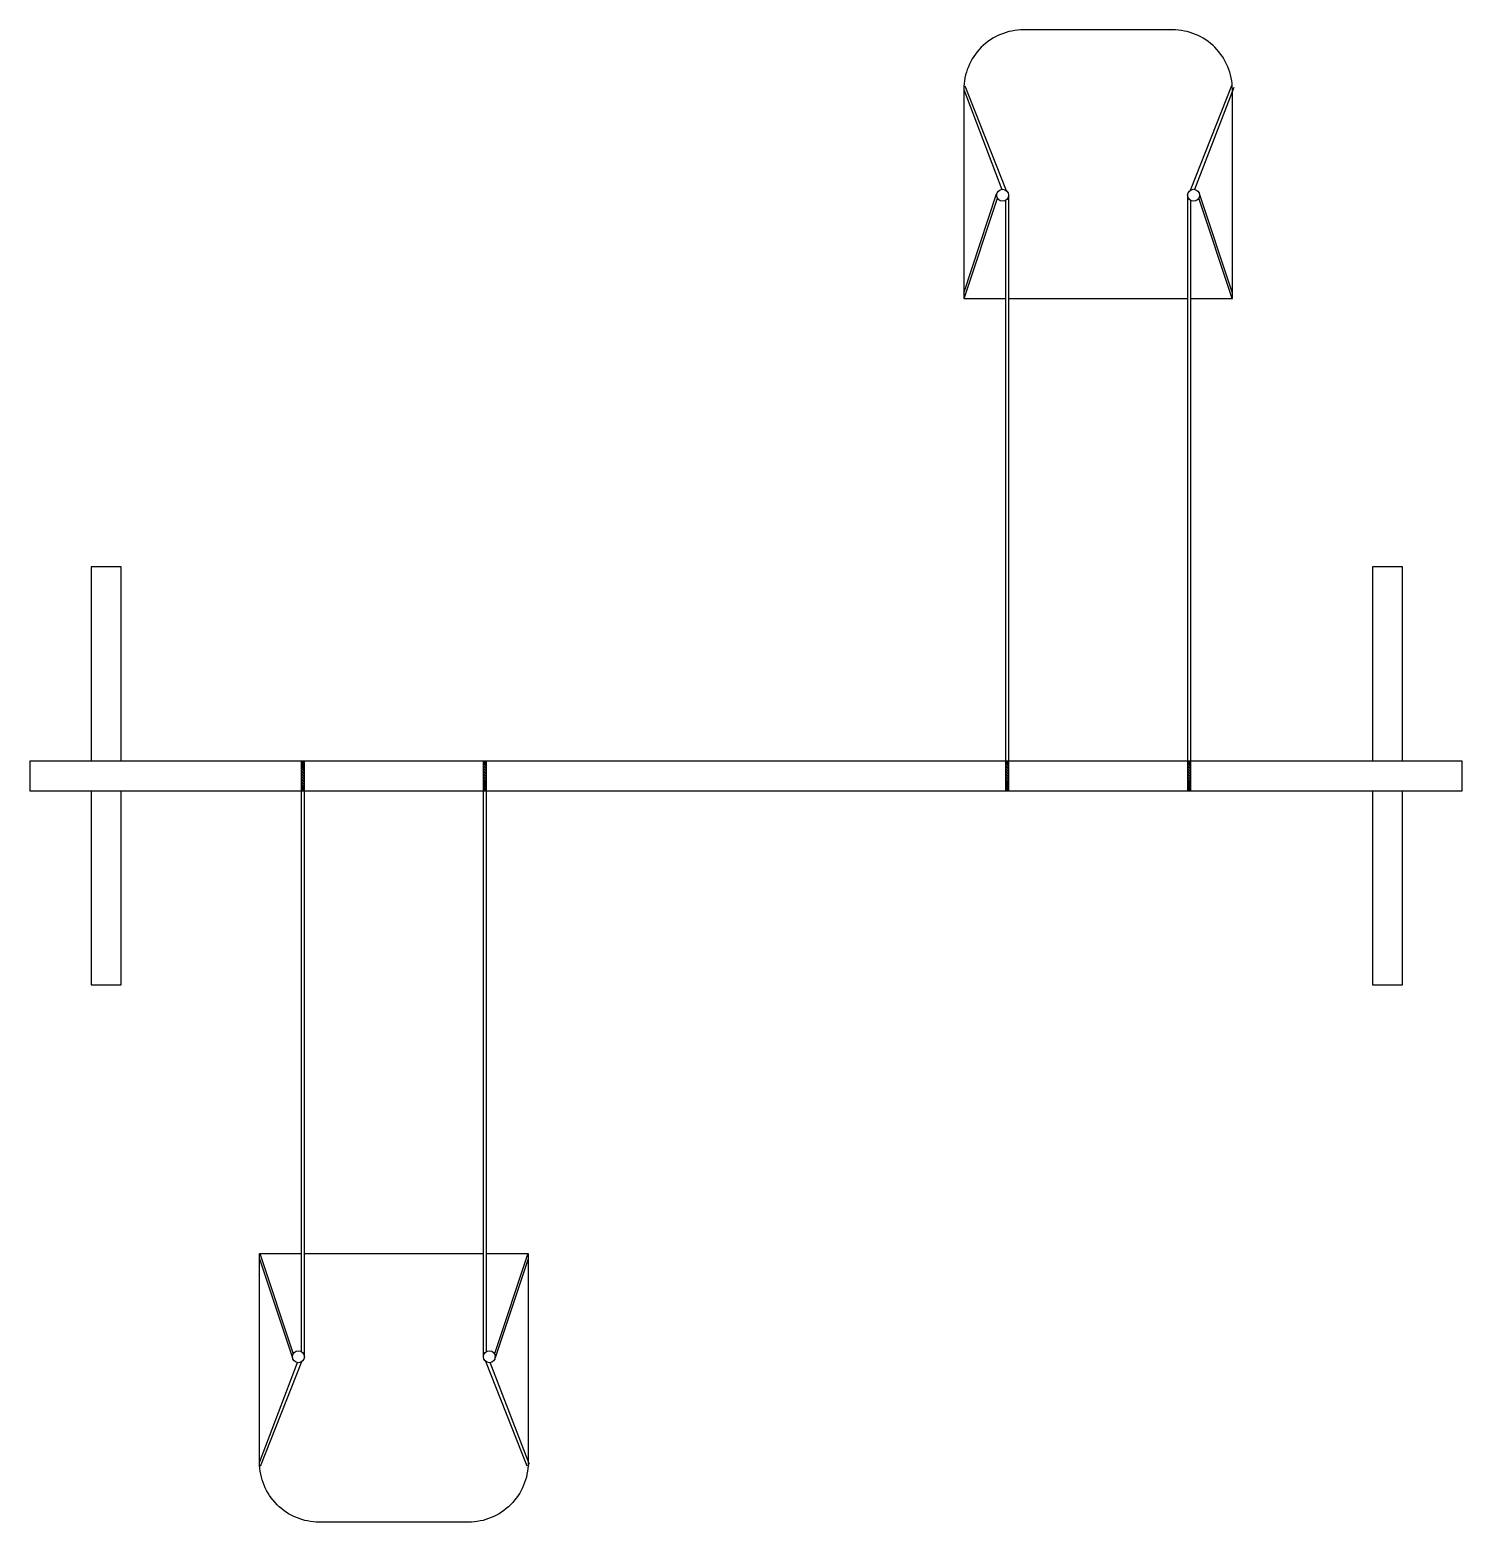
# Model space of a CAD drawing. Header units: millimetres. Extents: x 1089 to 46270, y 1624 to 35257.
# Drawn here: x 1106.142 to 1108.542, y 1638.614 to 1641.114 of the extents above; entities that cross this region are included whole.
import ezdxf

# ---------------------------------------------------------------- set-up
doc = ezdxf.new("R2010")
doc.units = ezdxf.units.MM

# ---------------------------------------------------------------- blocks, each defined once
blk = doc.blocks.new('A$C5C2A0DA8')
h = blk.add_hatch()
h.set_pattern_fill('STEEL', color=0, scale=0.001, style=0)
h.set_pattern_definition([(45, (-141.7520935, -182.3257618), (-0.00224506403, 0.00224506403), []), (45, (-141.7520935, -182.3241743), (-0.00224506403, 0.00224506403), [])])
h.paths.add_polyline_path([(0, 0.745), (-0.05, 0.745), (-0.05, 0.74), (0, 0.74)])
h = blk.add_hatch()
h.set_pattern_fill('STEEL', color=0, scale=0.001, style=0)
h.set_pattern_definition([(45, (-141.7520935, -182.6307618), (-0.00224506403, 0.00224506403), []), (45, (-141.7520935, -182.6291743), (-0.00224506403, 0.00224506403), [])])
h.paths.add_polyline_path([(0, 0.44), (-0.05, 0.44), (-0.05, 0.435), (0, 0.435)])
h = blk.add_hatch()
h.set_pattern_fill('STEEL', color=0, scale=0.001, style=0)
h.set_pattern_definition([(45, (-141.7520935, -183.5057618), (-0.00224506403, 0.00224506403), []), (45, (-141.7520935, -183.5041743), (-0.00224506403, 0.00224506403), [])])
h.paths.add_polyline_path([(0, -0.435), (-0.05, -0.435), (-0.05, -0.44), (0, -0.44)])
h = blk.add_hatch()
h.set_pattern_fill('STEEL', color=0, scale=0.001, style=0)
h.set_pattern_definition([(45, (-141.7520935, -183.8107136), (-0.00224506403, 0.00224506403), []), (45, (-141.7520935, -183.809126), (-0.00224506403, 0.00224506403), [])])
h.paths.add_polyline_path([(0, -0.74), (-0.05, -0.74), (-0.05, -0.745), (0, -0.745)])
at = {"color": 0}
blk.add_lwpolyline([(-0.05, -1.2), (0, -1.2), (0, 1.2), (-0.05, 1.2)], close=True, dxfattribs=at)
for points in [[(-0.05, 1.1), (-0.3753, 1.1), (-0.3753, 1.05), (-0.05, 1.05)], [(0, 1.05), (0.3247, 1.05), (0.3247, 1.1), (0, 1.1)], [(-1.1812, 0.8133), (-1.0059, 0.7441)], [(-1.1784, 0.8174), (-1.0078, 0.7514)], [(-0.8336, 0.815), (-1, 0.76)], [(-0.825, 0.8145), (-0.9928, 0.7586)], [(-1, 0.76), (-0.9979, 0.76)], [(-0.9979, 0.74), (0, 0.74)], [(-0.9892, 0.745), (0, 0.745)], [(-0.825, 0.44), (-0.825, 0.74)], [(-1.1812, 0.3667), (-1.0059, 0.4359)], [(-1.1748, 0.365), (-1.0078, 0.4286)], [(-0.9979, 0.44), (0, 0.44)], [(-0.9892, 0.435), (0, 0.435)], [(-0.8336, 0.365), (-1, 0.42)], [(-1, 0.42), (-0.9979, 0.42)], [(-0.825, 0.3655), (-0.9928, 0.4214)], [(0.775, -0.3655), (0.9428, -0.4214)], [(0.7836, -0.365), (0.95, -0.42)], [(1.1312, -0.3667), (0.9559, -0.4359)], [(1.1284, -0.3626), (0.9578, -0.4286)], [(0.95, -0.42), (0.9479, -0.42)], [(0.9392, -0.435), (-0.05, -0.435)], [(0.9479, -0.44), (-0.05, -0.44)], [(0.775, -0.74), (0.775, -0.44)], [(0.9479, -0.74), (-0.05, -0.74)], [(0.9392, -0.745), (-0.05, -0.745)], [(1.1312, -0.8133), (0.9559, -0.7441)], [(0.775, -0.8145), (0.9428, -0.7586)], [(0.7836, -0.815), (0.95, -0.76)], [(0.95, -0.76), (0.9479, -0.76)], [(1.1248, -0.815), (0.9578, -0.7514)], [(-0.05, -1.047), (-0.3753, -1.047), (-0.3753, -1.097), (-0.05, -1.097)], [(0, -1.097), (0.3247, -1.097), (0.3247, -1.047), (0, -1.047)]]:
    blk.add_lwpolyline(points, dxfattribs=at)
for points in [[(-0.825, 0.745), (-0.825, 0.815), (-1.175, 0.815, 0.414214), (-1.275, 0.715), (-1.275, 0.465, 0.414214), (-1.175, 0.365), (-0.825, 0.365), (-0.825, 0.435)], [(0.775, -0.435), (0.775, -0.365), (1.125, -0.365, -0.414214), (1.225, -0.465), (1.225, -0.715, -0.414214), (1.125, -0.815), (0.775, -0.815), (0.775, -0.745)]]:
    blk.add_lwpolyline(points, format="xyb", dxfattribs=at)
for centre in [(-0.9979, 0.75), (-0.9979, 0.43), (0.9479, -0.43), (0.9479, -0.75)]:
    blk.add_circle(centre, 0.01, dxfattribs=at)
blk = doc.blocks.new('A$C13D23929')
at = {"rotation": 270}
blk.add_blockref('A$C5C2A0DA8', (1.2, 1.225), dxfattribs=at)

msp = doc.modelspace()

# ---------------------------------------------------------------- block references
msp.add_blockref('A$C13D23929', (1106.1416, 1638.6141))

doc.saveas('drawing.dxf')
